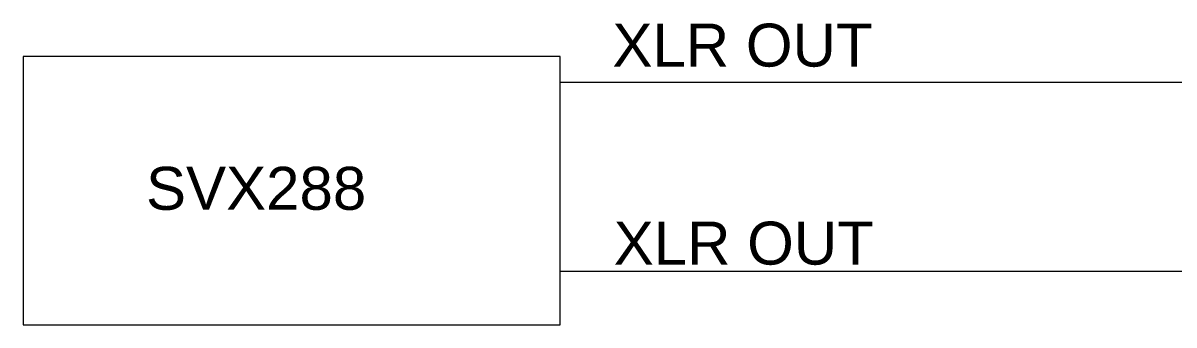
# Model space of a CAD drawing. Header units: inches. Extents: x 650 to 9922, y -3240 to 3248.
# Drawn here: x 2155.9 to 2263.1, y 2658.6 to 2686.7 of the extents above; entities that cross this region are included whole.
import ezdxf

# ---------------------------------------------------------------- set-up
doc = ezdxf.new("R2010")
doc.units = ezdxf.units.IN
doc.header["$MEASUREMENT"] = 0
doc.styles.get("Standard").update_dxf_attribs({"font": 'arial.ttf'})

msp = doc.modelspace()

# ---------------------------------------------------------------- linework, layer by layer
at = {"color": 3, "linetype": 'Continuous', "lineweight": 9}
msp.add_line((2205.91, 2663.65), (2404.4, 2663.65), dxfattribs=at)
at = {"linetype": 'Continuous', "lineweight": 9}
msp.add_lwpolyline([(2205.91, 2668.66), (2205.91, 2683.63), (2155.91, 2683.63), (2155.91, 2658.63), (2205.91, 2658.63), (2205.91, 2668.66)], dxfattribs=at)
at = {"color": 3, "linetype": 'Continuous', "lineweight": 9}
msp.add_lwpolyline([(2205.91, 2681.23), (2404.4, 2681.23)], dxfattribs=at)

# ---------------------------------------------------------------- texts
at = {"linetype": 'Continuous', "lineweight": 9, "char_height": 4}
for s, insert, attachment_point in [('XLR OUT', (2210.78, 2682.62), 7), ('SVX288', (2167.36, 2673.35), 1), ('XLR OUT', (2210.9, 2664.19), 7)]:
    msp.add_mtext_dynamic_manual_height_columns(s, width=44.698, gutter_width=1, heights=[0], dxfattribs=dict(at, insert=insert, attachment_point=attachment_point))

doc.saveas('drawing.dxf')
